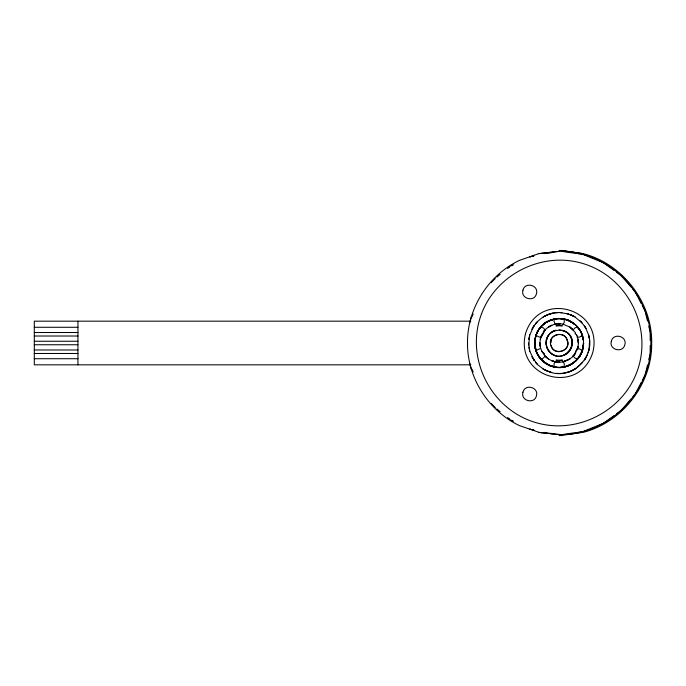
<?xml version="1.0" encoding="UTF-8"?>
<svg xmlns="http://www.w3.org/2000/svg" width="686" height="686" viewBox="0 0 686 686"><rect width="100%" height="100%" fill="white"/><g stroke="black" fill="none" stroke-linecap="round" stroke-linejoin="round"><path stroke-width="1.03" d="M576.086 253.494L561.783 251.368L561.783 250.501L559.21 250.459L559.159 251.333L538.767 253.631L519.388 260.414C488.26 275.249 467.235 308.503 467.492 343C467.235 377.497 488.26 410.751 519.388 425.586L539.736 432.583L561.783 434.632C609.837 434.187 651.837 391.054 650.825 343C651.837 294.946 609.837 251.813 561.783 251.368L559.356 251.333M575.4 352.381L575.177 353.676C570.975 359.936 563.052 363.297 555.634 361.882M550.566 342.708C550.309 334.811 561.68 331.312 566.147 337.761A8.729 8.729 0 0 1 567.854 342.22C569.037 350.606 556.903 355.262 552.179 348.239A8.729 8.729 0 0 1 550.464 343.78C548.749 333.465 566.224 330.729 567.056 340.779M534.728 344.363L535.183 338.232L534.703 340.736L535.534 349.723L536.581 352.355L534.754 343.755M534.754 342.245C534.891 334.219 539.419 326.373 546.296 322.214L541.88 325.713L545.584 322.677L550.292 320.096L553.362 319.29L547.171 321.768L554.648 318.853L547.051 321.734C555.737 316.881 567.596 317.635 574.997 324.512M583.537 344.501L583.606 343L583.134 347.768L583.606 343M534.703 345.264L537.172 353.95C531.804 342.931 535.86 328.654 546.228 322.12C536.28 328.311 532.019 341.577 536.581 352.355M582.877 348.72L583.434 342.734M550.952 342.726L551.15 340.693M567.854 342.22C569.457 352.57 552.153 355.056 551.261 345.221M534.72 343L535.183 338.232M588.031 352.801L589.128 348.96L589.566 340.891M558.661 324.452L558.738 323.792L558.807 324.307M559.665 361.548L559.579 362.208L559.519 361.694M528.752 345.109L529.772 334.639M583.134 347.768L583.503 345.255C582.723 356 574.113 365.055 563.678 367.147L572.09 363.88L576.446 360.287L572.741 363.323L568.034 365.904L564.955 366.71C572.407 364.978 578.795 359.378 581.745 352.355L579.481 356.583L580.528 354.791M582.928 348.831L583.503 345.255M564.166 366.375L564.286 363.743L563.112 361.385M528.915 339.167L529.643 335.094L534.257 325.37M528.906 339.253L529.258 337.409M647.515 364.901L645.08 374.942L642.25 380.456M648.724 359.876L650.182 353.847L650.182 345.581M588.519 351.352L589.128 348.96M469.79 322.6L471.316 316.812M534.703 340.736L537.172 332.05L538.836 329.417L536.581 333.645C541.271 322.077 555.36 315.663 567.159 319.873M576.909 350.349C578.984 345.272 578.821 339.356 576.351 334.442L576.909 335.651M542.737 352.964L542.918 352.372L541.906 351.532C539.359 346.198 539.29 339.742 541.966 334.442M575.4 333.619L575.588 333.036L574.971 333.293M542.918 333.619L542.849 334.159L542.317 333.756L542.918 333.619L541.34 336.98M535.646 336.312C538.064 328.011 544.993 321.185 553.473 319.307M564.844 366.693C573.333 364.815 580.262 357.989 582.671 349.689M472.002 316.812L473.16 313.965M581.042 353.899L582.783 349.723C579.027 363.383 562.777 371.229 549.803 365.587L559.159 367.559L563.652 367.027M554.708 318.415L553.928 320.937L555.214 324.615M575.794 351.541L576.986 349.02L575.888 351.326M545.216 355.614L543.758 357.809L541.426 359.018M573.11 330.386L574.559 328.191L576.9 326.982M587.388 354.696L584.566 359.979L586.007 357.449M541.829 336.037L544.041 331.587L543.295 332.942M641.307 382.291L635.167 394.244L632.466 397.365M543.089 333.396L544.041 331.587M531.813 329.383C536.118 321.374 543.775 314.985 552.779 313.142M532.302 328.585L534.283 325.387M543.475 331.69L543.895 331.029M563.112 324.615L564.286 322.257L564.166 319.625M555.214 361.385L554.039 363.743L554.159 366.375M543.192 332.333C547.334 326.022 555.291 322.729 562.692 324.118M582.663 362.294L577.681 367.139M631.12 398.935L620.993 410.674L616.8 413.675M535.474 323.792L537.558 321.391M535.414 323.895L536.675 322.506M491.065 282.623L495.258 278.465M496.887 277.084L500.145 274.314M536.418 350.349L539.942 348.685M581.9 335.651L579.687 337.066L577.055 337.229M507.932 268.157L509.527 266.854M614.279 415.484L603.354 423.305L583.246 431.443L578.135 432.206M507.486 268.08L510.315 266.202M543.072 317.018C548.809 313.905 555.403 311.916 561.971 312.705M570.855 371.229L576.137 368.408C570.358 372.198 563.232 374.084 556.355 373.295M575.177 352.655L576 352.244M543.921 316.606L548.123 314.505L552.642 313.219M555.771 330.352C544.753 332.719 542.66 349.191 552.616 354.345C562.16 360.51 575.185 350.229 571.807 339.613C567.776 323.552 541.811 329.563 546.51 346.387C559.244 374.513 589.626 334.922 559.159 329.906M549.692 372.001C571.73 380.13 595.74 356.986 588.554 334.639M559.159 324.246L560.402 323.792M557.915 362.208L559.159 361.754M556.166 330.249C543.286 332.641 542.952 352.878 555.806 355.657M562.151 355.751C575.04 353.359 575.374 333.122 562.52 330.343M567.073 372.515L569.912 371.555M562.906 361.839L569.834 358.967L562.692 361.882M533.854 255.929L529.755 256.873L533.768 256.015M544.118 253.588L552.873 252.397L548.834 252.8M538.767 253.631L559.364 251.333M574.859 324.324L568.034 320.096L574.233 323.792C568.951 319.273 560.393 317.875 554.665 318.973M576.086 432.506L561.783 434.632L561.783 435.499L559.21 435.541L559.159 434.667L538.767 432.369M554.391 319.024L559.159 318.441L567.048 319.916M559.159 367.447L563.926 366.976M553.551 312.962L559.159 312.447L568.634 313.999M555.634 324.118L559.159 323.792M577.055 348.771L579.687 348.934L581.9 350.349M550.841 433.629L552.899 433.578L548.834 433.2M560.779 435.524L583.452 432.291C622.828 421.993 652.206 383.706 651.7 343C652.206 302.294 622.828 264.007 583.452 253.709L561.783 250.501L561.783 251.368M561.285 434.641L560.333 434.658M560.308 435.533L559.364 435.541M470.802 321.177L34.3 321.177L34.3 364.823L470.802 364.823M34.3 327.282L77.947 327.282M34.3 332.521L77.947 332.521M34.3 336.02L77.947 336.02M34.3 341.251L77.947 341.251M34.3 344.749L77.947 344.749M34.3 349.98L77.947 349.98M34.3 353.479L77.947 353.479M34.3 358.718L77.947 358.718M559.159 362.208C553.225 362.182 547.402 359.335 543.835 354.576M561.783 250.501L583.452 253.709M578.135 253.794L583.246 254.557L603.354 262.695L614.279 270.516M551.27 366.084C574.808 375.045 594.145 343.309 576.892 326.219M539.942 337.315L536.418 335.651M533.768 429.985L529.755 429.127L533.854 430.071M544.118 432.412L548.217 433.355M551.167 366.127L554.665 367.027C545.036 365.286 537.018 357.389 535.183 347.768L535.534 349.723L539.556 357.8L541.297 359.661M566.585 313.476L568.394 313.991M563.652 318.973L567.991 320.208L574.191 323.852M549.932 372.009L551.741 372.524M562.906 324.161L569.834 327.033L575.134 332.333M549.803 365.587L554.648 367.147L546.228 363.88L543.329 361.488M541.426 326.982L543.758 328.191L545.216 330.386M576.9 359.018L574.559 357.809L573.11 355.614M541.906 351.532L544.29 354.105M575.52 334.108L576.412 334.468M567.073 313.485L575.245 317.018M551.252 372.515L543.072 368.982M548.911 365.158L546.228 363.88L538.836 356.583L541.271 359.541M574.405 316.606L570.195 314.505L574.439 316.538L582.157 322.986M543.921 369.394L548.123 371.495L543.887 369.462L537.558 364.609L535.474 362.208M548.929 365.132L542.617 361.153L538.167 355.459M548.963 365.132L542.617 360.896M507.486 417.92L510.315 419.798M616.8 272.325L620.993 275.326L631.12 287.065M507.932 417.843L509.527 419.146M574.962 324.495L568.514 320.413L563.678 318.853C570.512 320.748 577.226 324.71 580.528 331.209L576.917 326.45M495.258 407.535L491.065 403.377M496.887 408.916L500.145 411.686M575.631 324.932L576.446 325.713M579.747 320.422L581.016 321.811M576.24 325.601L579.481 329.417L577.055 326.459M535.414 362.105L536.675 363.494M632.466 288.635L635.167 291.756L641.307 303.709M580.768 321.391L585.621 327.719L588.674 335.094L589.42 338.781L588.982 336.706M537.558 364.609L531.813 356.617M538.381 355.545L542.617 361.153L550.292 365.904L542.695 361.068L537.275 353.899M543.346 352.707L544.358 354.122M584.583 326.15L585.621 327.719M534.257 360.63L529.643 350.906L528.897 347.219M580.656 331.295L577.003 326.356C580.553 330.24 583.057 335.428 583.503 340.745L581.145 332.05L583.34 339.767M584.532 326.184L586.015 328.585M532.302 357.415L534.283 360.613M642.25 305.544L645.08 311.058L647.515 321.099M541.417 350.349L541.991 351.549M472.002 369.188L473.16 372.035M581.042 332.101L583.426 339.853M529.772 351.361L528.606 343M469.79 363.4L471.316 369.188M648.724 326.124L650.182 332.153L650.182 340.419M77.947 321.177L77.947 364.823M522.955 290.161C520.297 298.736 534.445 302.526 536.443 293.771C539.093 285.196 524.944 281.406 522.955 290.161M525.433 333.962C514.774 378.518 579.842 395.959 592.893 352.038C603.551 307.482 538.476 290.041 525.433 333.962M522.955 392.229C520.297 400.804 534.445 404.594 536.443 395.839C539.093 387.264 524.944 383.474 522.955 392.229M611.346 341.191C608.696 349.774 622.845 353.564 624.835 344.809C627.484 336.226 613.335 332.436 611.346 341.191M577.998 346.747L577.638 348.256L577.998 346.747M481.615 313.588C464.173 359.027 492.016 412.072 539.316 423.528C578.855 433.432 622.399 410.58 636.711 372.412C654.144 326.973 626.309 273.928 579.01 262.472C539.47 252.568 495.927 275.42 481.615 313.588M540.714 337.752L540.328 339.253L541.417 335.651L540.714 337.752M575.134 353.667L572.741 356.583L575.134 353.667M545.576 329.417L543.861 331.441L545.576 329.417M549.066 326.699L548.491 327.033L551.81 325.258L549.049 326.673M513.085 264.822L511.242 265.739L513.094 264.873M559.159 325.301L555.952 325.833L562.366 325.833L559.159 325.301M562.366 360.167L559.159 360.699L555.952 360.167L562.366 360.167M555.411 361.839L551.81 360.742L555.411 361.839M513.094 421.127L511.242 420.244L513.085 421.178M572.081 328.826L569.834 327.033L572.741 329.417L572.098 328.808M548.491 358.967L545.576 356.583L548.491 358.967M578.255 341.234L577.998 339.253L578.367 343L578.255 341.234M540.328 346.747L539.951 343L540.328 346.747"/></g></svg>
